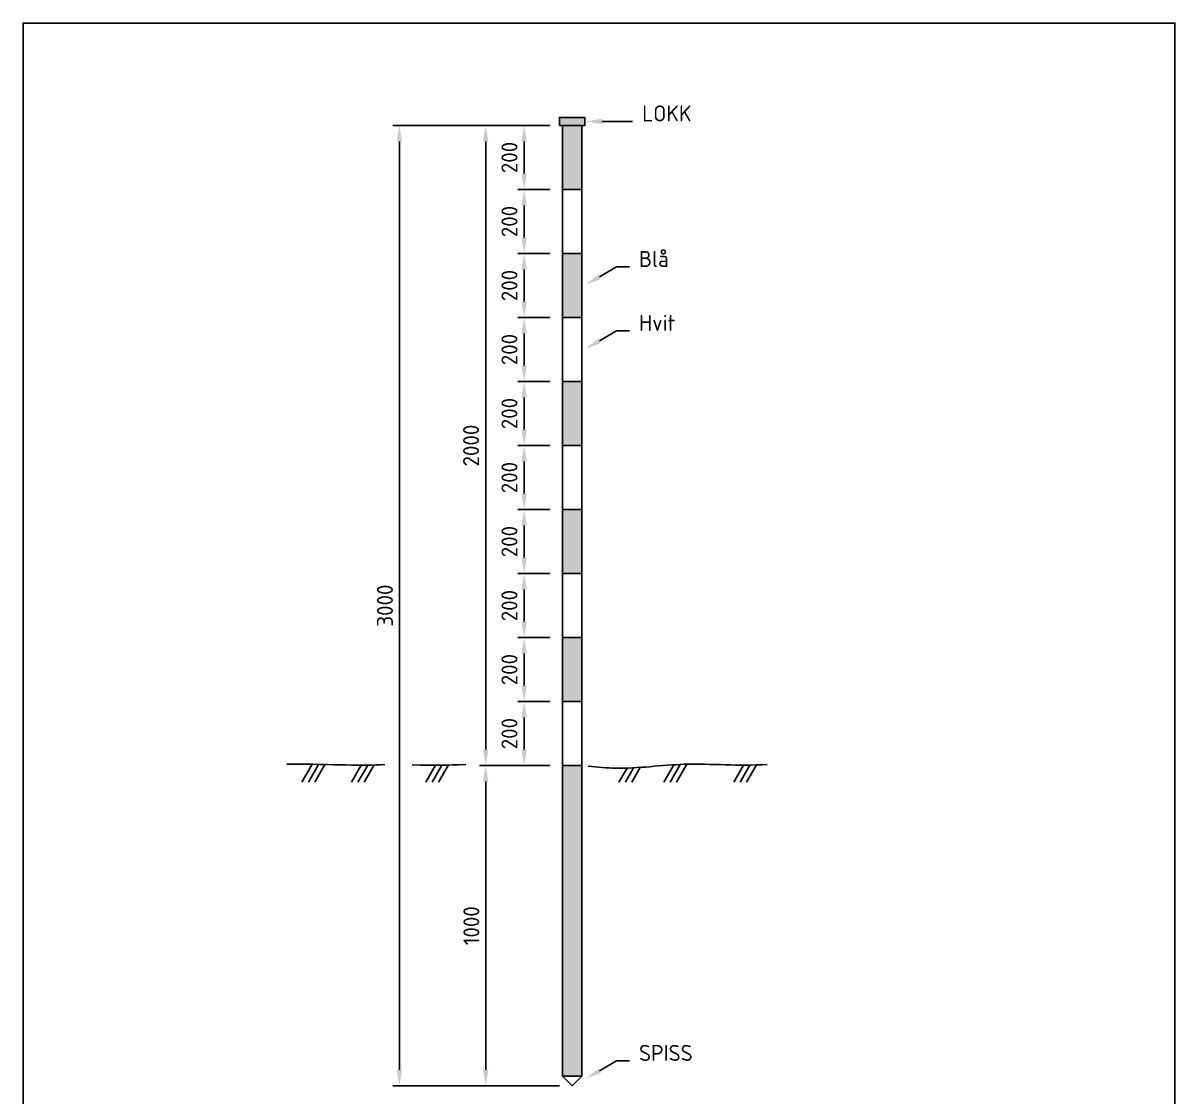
# Model space of a CAD drawing. Header units: millimetres. Extents: x 0 to 3600, y 0 to 5540.
# Drawn here: x 0 to 3600, y 2185 to 5540 of the extents above; entities that cross this region are included whole.
import ezdxf
from ezdxf import colors
from ezdxf.entities.mleader import LeaderData, LeaderLine
from ezdxf.math import Vec2, Vec3

# ---------------------------------------------------------------- set-up
doc = ezdxf.new("R2010")
doc.units = ezdxf.units.MM
for name, color, linetype in [('DIM-ISO_1-10', 4, 'Continuous'), ('RAMME', 7, 'Continuous'), ('Skravur-Sort', 250, 'Continuous'), ('Stolpe', 7, 'Continuous'), ('Strek-tynn', 8, 'Continuous')]:
    doc.layers.add(name, color=color, linetype=linetype)
doc.layers.add('Skravur-blå', color=7, linetype='Continuous', true_color=0x0000cd)
doc.layers.add('Skravur-grå', color=7, linetype='Continuous', true_color=0xd3d3d3)
doc.layers.add('Stolpe-kontur', color=4, linetype='Continuous', plot=False)
doc.styles.add('ISO25', font='ISO3098.shx')
doc.dimstyles.new('DIM-ISO_1-20', dxfattribs={"dimscale": 20, "dimtxt": 2.5, "dimasz": 2.5, "dimexe": 1, "dimexo": 2, "dimgap": 1, "dimtad": 1, "dimdec": 0, "dimdsep": 46, "dimtxsty": 'ISO25', "dimcen": 0, "dimclrd": 256, "dimclre": 256, "dimclrt": 2, "dimadec": 0, "dimazin": 0, "dimtp": 0.1, "dimtm": 0.1, "dimtfac": 0.71, "dimtdec": 0, "dimtmove": 0, "dimatfit": 3, "dimfxl": 1, "dimtzin": 0, "dimarcsym": 0})

# ---------------------------------------------------------------- blocks, each defined once
blk = doc.blocks.new('*D17')
at = {"layer": 'Defpoints', "color": 0, "transparency": 16777216}
for p in [(1686.1, 5220), (1566.1, 5020), (1686.1, 5020)]:
    blk.add_point(p, dxfattribs=at)
at = {"layer": 'DIM-ISO_1-10', "lineweight": -2, "transparency": 16777216}
for p, q in [((1646.1, 5220), (1546.1, 5220)), ((1566.1, 5170), (1566.1, 5070)), ((1646.1, 5020), (1546.1, 5020))]:
    blk.add_line(p, q, dxfattribs=at)
at = {"layer": 'DIM-ISO_1-10', "transparency": 16777216}
for points in [[(1557.7, 5170), (1574.4, 5170), (1566.1, 5220)], [(1557.7, 5070), (1574.4, 5070), (1566.1, 5020)]]:
    blk.add_solid(points, dxfattribs=at)
at = {"layer": 'DIM-ISO_1-10', "color": 2, "transparency": 16777216, "insert": (1520.2, 5120), "char_height": 50, "attachment_point": 5, "rotation": 90, "style": 'ISO25'}
blk.add_mtext('200', dxfattribs=at)
blk = doc.blocks.new('*D18')
at = {"layer": 'Defpoints', "color": 0, "transparency": 16777216}
for p in [(1686.1, 5020), (1566.1, 4820), (1686.1, 4820)]:
    blk.add_point(p, dxfattribs=at)
at = {"layer": 'DIM-ISO_1-10', "lineweight": -2, "transparency": 16777216}
for p, q in [((1646.1, 5020), (1546.1, 5020)), ((1566.1, 4970), (1566.1, 4870)), ((1646.1, 4820), (1546.1, 4820))]:
    blk.add_line(p, q, dxfattribs=at)
at = {"layer": 'DIM-ISO_1-10', "transparency": 16777216}
for points in [[(1557.7, 4970), (1574.4, 4970), (1566.1, 5020)], [(1557.7, 4870), (1574.4, 4870), (1566.1, 4820)]]:
    blk.add_solid(points, dxfattribs=at)
at = {"layer": 'DIM-ISO_1-10', "color": 2, "transparency": 16777216, "insert": (1520.2, 4920), "char_height": 50, "attachment_point": 5, "rotation": 90, "style": 'ISO25'}
blk.add_mtext('200', dxfattribs=at)
blk = doc.blocks.new('*D8')
at = {"layer": 'Defpoints', "color": 0, "transparency": 16777216}
for p in [(1686.1, 4820), (1566.1, 4620), (1686.1, 4620)]:
    blk.add_point(p, dxfattribs=at)
at = {"layer": 'DIM-ISO_1-10', "lineweight": -2, "transparency": 16777216}
for p, q in [((1646.1, 4820), (1546.1, 4820)), ((1566.1, 4770), (1566.1, 4670)), ((1646.1, 4620), (1546.1, 4620))]:
    blk.add_line(p, q, dxfattribs=at)
at = {"layer": 'DIM-ISO_1-10', "transparency": 16777216}
for points in [[(1557.7, 4770), (1574.4, 4770), (1566.1, 4820)], [(1557.7, 4670), (1574.4, 4670), (1566.1, 4620)]]:
    blk.add_solid(points, dxfattribs=at)
at = {"layer": 'DIM-ISO_1-10', "color": 2, "transparency": 16777216, "insert": (1520.2, 4720), "char_height": 50, "attachment_point": 5, "rotation": 90, "style": 'ISO25'}
blk.add_mtext('200', dxfattribs=at)
blk = doc.blocks.new('*D19')
at = {"layer": 'Defpoints', "color": 0, "transparency": 16777216}
for p in [(1686.1, 3220), (1446.1, 2220), (1716.1, 2220)]:
    blk.add_point(p, dxfattribs=at)
at = {"layer": 'DIM-ISO_1-10', "lineweight": -2, "transparency": 16777216}
for p, q in [((1646.1, 3220), (1426.1, 3220)), ((1446.1, 3170), (1446.1, 2270)), ((1676.1, 2220), (1426.1, 2220))]:
    blk.add_line(p, q, dxfattribs=at)
at = {"layer": 'DIM-ISO_1-10', "transparency": 16777216}
for points in [[(1437.7, 3170), (1454.4, 3170), (1446.1, 3220)], [(1437.7, 2270), (1454.4, 2270), (1446.1, 2220)]]:
    blk.add_solid(points, dxfattribs=at)
at = {"layer": 'DIM-ISO_1-10', "color": 2, "transparency": 16777216, "insert": (1401.1, 2720), "char_height": 50, "attachment_point": 5, "rotation": 90, "style": 'ISO25'}
blk.add_mtext('1000', dxfattribs=at)
blk = doc.blocks.new('*D20')
at = {"layer": 'Defpoints', "color": 0, "transparency": 16777216}
for p in [(1686.1, 5220), (1446.1, 3220), (1686.1, 3220)]:
    blk.add_point(p, dxfattribs=at)
at = {"layer": 'DIM-ISO_1-10', "lineweight": -2, "transparency": 16777216}
for p, q in [((1646.1, 5220), (1426.1, 5220)), ((1446.1, 5170), (1446.1, 3270)), ((1646.1, 3220), (1426.1, 3220))]:
    blk.add_line(p, q, dxfattribs=at)
at = {"layer": 'DIM-ISO_1-10', "transparency": 16777216}
for points in [[(1437.7, 5170), (1454.4, 5170), (1446.1, 5220)], [(1437.7, 3270), (1454.4, 3270), (1446.1, 3220)]]:
    blk.add_solid(points, dxfattribs=at)
at = {"layer": 'DIM-ISO_1-10', "color": 2, "transparency": 16777216, "insert": (1400.2, 4220), "char_height": 50, "attachment_point": 5, "rotation": 90, "style": 'ISO25'}
blk.add_mtext('2000', dxfattribs=at)
blk = doc.blocks.new('*D9')
at = {"layer": 'Defpoints', "color": 0, "transparency": 16777216}
for p in [(1686.1, 5220), (1176.1, 2220), (1716.1, 2220)]:
    blk.add_point(p, dxfattribs=at)
at = {"layer": 'DIM-ISO_1-10', "lineweight": -2, "transparency": 16777216}
for p, q in [((1646.1, 5220), (1156.1, 5220)), ((1176.1, 5170), (1176.1, 2270)), ((1676.1, 2220), (1156.1, 2220))]:
    blk.add_line(p, q, dxfattribs=at)
at = {"layer": 'DIM-ISO_1-10', "transparency": 16777216}
for points in [[(1167.7, 5170), (1184.4, 5170), (1176.1, 5220)], [(1167.7, 2270), (1184.4, 2270), (1176.1, 2220)]]:
    blk.add_solid(points, dxfattribs=at)
at = {"layer": 'DIM-ISO_1-10', "color": 2, "transparency": 16777216, "insert": (1131.1, 3720), "char_height": 50, "attachment_point": 5, "rotation": 90, "style": 'ISO25'}
blk.add_mtext('3000', dxfattribs=at)
blk = doc.blocks.new('*D10')
at = {"layer": 'Defpoints', "color": 0, "transparency": 16777216}
for p in [(1686.1, 4620), (1566.1, 4420), (1686.1, 4420)]:
    blk.add_point(p, dxfattribs=at)
at = {"layer": 'DIM-ISO_1-10', "lineweight": -2, "transparency": 16777216}
for p, q in [((1646.1, 4620), (1546.1, 4620)), ((1566.1, 4570), (1566.1, 4470)), ((1646.1, 4420), (1546.1, 4420))]:
    blk.add_line(p, q, dxfattribs=at)
at = {"layer": 'DIM-ISO_1-10', "transparency": 16777216}
for points in [[(1557.7, 4570), (1574.4, 4570), (1566.1, 4620)], [(1557.7, 4470), (1574.4, 4470), (1566.1, 4420)]]:
    blk.add_solid(points, dxfattribs=at)
at = {"layer": 'DIM-ISO_1-10', "color": 2, "transparency": 16777216, "insert": (1520.2, 4520), "char_height": 50, "attachment_point": 5, "rotation": 90, "style": 'ISO25'}
blk.add_mtext('200', dxfattribs=at)
blk = doc.blocks.new('*D11')
at = {"layer": 'Defpoints', "color": 0, "transparency": 16777216}
for p in [(1686.1, 4420), (1566.1, 4220), (1686.1, 4220)]:
    blk.add_point(p, dxfattribs=at)
at = {"layer": 'DIM-ISO_1-10', "lineweight": -2, "transparency": 16777216}
for p, q in [((1646.1, 4420), (1546.1, 4420)), ((1566.1, 4370), (1566.1, 4270)), ((1646.1, 4220), (1546.1, 4220))]:
    blk.add_line(p, q, dxfattribs=at)
at = {"layer": 'DIM-ISO_1-10', "transparency": 16777216}
for points in [[(1557.7, 4370), (1574.4, 4370), (1566.1, 4420)], [(1557.7, 4270), (1574.4, 4270), (1566.1, 4220)]]:
    blk.add_solid(points, dxfattribs=at)
at = {"layer": 'DIM-ISO_1-10', "color": 2, "transparency": 16777216, "insert": (1520.2, 4320), "char_height": 50, "attachment_point": 5, "rotation": 90, "style": 'ISO25'}
blk.add_mtext('200', dxfattribs=at)
blk = doc.blocks.new('*D12')
at = {"layer": 'Defpoints', "color": 0, "transparency": 16777216}
for p in [(1686.1, 3820), (1566.1, 3620), (1686.1, 3620)]:
    blk.add_point(p, dxfattribs=at)
at = {"layer": 'DIM-ISO_1-10', "lineweight": -2, "transparency": 16777216}
for p, q in [((1646.1, 3820), (1546.1, 3820)), ((1566.1, 3770), (1566.1, 3670)), ((1646.1, 3620), (1546.1, 3620))]:
    blk.add_line(p, q, dxfattribs=at)
at = {"layer": 'DIM-ISO_1-10', "transparency": 16777216}
for points in [[(1557.7, 3770), (1574.4, 3770), (1566.1, 3820)], [(1557.7, 3670), (1574.4, 3670), (1566.1, 3620)]]:
    blk.add_solid(points, dxfattribs=at)
at = {"layer": 'DIM-ISO_1-10', "color": 2, "transparency": 16777216, "insert": (1520.2, 3720), "char_height": 50, "attachment_point": 5, "rotation": 90, "style": 'ISO25'}
blk.add_mtext('200', dxfattribs=at)
blk = doc.blocks.new('*D13')
at = {"layer": 'Defpoints', "color": 0, "transparency": 16777216}
for p in [(1686.1, 3620), (1566.1, 3420), (1686.1, 3420)]:
    blk.add_point(p, dxfattribs=at)
at = {"layer": 'DIM-ISO_1-10', "lineweight": -2, "transparency": 16777216}
for p, q in [((1646.1, 3620), (1546.1, 3620)), ((1566.1, 3570), (1566.1, 3470)), ((1646.1, 3420), (1546.1, 3420))]:
    blk.add_line(p, q, dxfattribs=at)
at = {"layer": 'DIM-ISO_1-10', "transparency": 16777216}
for points in [[(1557.7, 3570), (1574.4, 3570), (1566.1, 3620)], [(1557.7, 3470), (1574.4, 3470), (1566.1, 3420)]]:
    blk.add_solid(points, dxfattribs=at)
at = {"layer": 'DIM-ISO_1-10', "color": 2, "transparency": 16777216, "insert": (1520.2, 3520), "char_height": 50, "attachment_point": 5, "rotation": 90, "style": 'ISO25'}
blk.add_mtext('200', dxfattribs=at)
blk = doc.blocks.new('*D14')
at = {"layer": 'Defpoints', "color": 0, "transparency": 16777216}
for p in [(1686.1, 4220), (1566.1, 4020), (1686.1, 4020)]:
    blk.add_point(p, dxfattribs=at)
at = {"layer": 'DIM-ISO_1-10', "lineweight": -2, "transparency": 16777216}
for p, q in [((1646.1, 4220), (1546.1, 4220)), ((1566.1, 4170), (1566.1, 4070)), ((1646.1, 4020), (1546.1, 4020))]:
    blk.add_line(p, q, dxfattribs=at)
at = {"layer": 'DIM-ISO_1-10', "transparency": 16777216}
for points in [[(1557.7, 4170), (1574.4, 4170), (1566.1, 4220)], [(1557.7, 4070), (1574.4, 4070), (1566.1, 4020)]]:
    blk.add_solid(points, dxfattribs=at)
at = {"layer": 'DIM-ISO_1-10', "color": 2, "transparency": 16777216, "insert": (1520.2, 4120), "char_height": 50, "attachment_point": 5, "rotation": 90, "style": 'ISO25'}
blk.add_mtext('200', dxfattribs=at)
blk = doc.blocks.new('*D15')
at = {"layer": 'Defpoints', "color": 0, "transparency": 16777216}
for p in [(1686.1, 4020), (1566.1, 3820), (1686.1, 3820)]:
    blk.add_point(p, dxfattribs=at)
at = {"layer": 'DIM-ISO_1-10', "lineweight": -2, "transparency": 16777216}
for p, q in [((1646.1, 4020), (1546.1, 4020)), ((1566.1, 3970), (1566.1, 3870)), ((1646.1, 3820), (1546.1, 3820))]:
    blk.add_line(p, q, dxfattribs=at)
at = {"layer": 'DIM-ISO_1-10', "transparency": 16777216}
for points in [[(1557.7, 3970), (1574.4, 3970), (1566.1, 4020)], [(1557.7, 3870), (1574.4, 3870), (1566.1, 3820)]]:
    blk.add_solid(points, dxfattribs=at)
at = {"layer": 'DIM-ISO_1-10', "color": 2, "transparency": 16777216, "insert": (1520.2, 3920), "char_height": 50, "attachment_point": 5, "rotation": 90, "style": 'ISO25'}
blk.add_mtext('200', dxfattribs=at)
blk = doc.blocks.new('*D16')
at = {"layer": 'Defpoints', "color": 0, "transparency": 16777216}
for p in [(1686.1, 3420), (1566.1, 3220), (1686.1, 3220)]:
    blk.add_point(p, dxfattribs=at)
at = {"layer": 'DIM-ISO_1-10', "lineweight": -2, "transparency": 16777216}
for p, q in [((1646.1, 3420), (1546.1, 3420)), ((1566.1, 3370), (1566.1, 3270)), ((1646.1, 3220), (1546.1, 3220))]:
    blk.add_line(p, q, dxfattribs=at)
at = {"layer": 'DIM-ISO_1-10', "transparency": 16777216}
for points in [[(1557.7, 3370), (1574.4, 3370), (1566.1, 3420)], [(1557.7, 3270), (1574.4, 3270), (1566.1, 3220)]]:
    blk.add_solid(points, dxfattribs=at)
at = {"layer": 'DIM-ISO_1-10', "color": 2, "transparency": 16777216, "insert": (1520.2, 3320), "char_height": 50, "attachment_point": 5, "rotation": 90, "style": 'ISO25'}
blk.add_mtext('200', dxfattribs=at)

msp = doc.modelspace()

# ---------------------------------------------------------------- hatches: boundary and pattern name
at = {"layer": 'Skravur-blå'}
h = msp.add_hatch(color=256, dxfattribs=at)
h.dxf.hatch_style = 1
h.paths.add_polyline_path([(1686.1, 5020), (1746.1, 5020), (1746.1, 5220), (1686.1, 5220)])
h = msp.add_hatch(color=256, dxfattribs=at)
h.dxf.hatch_style = 1
h.paths.add_polyline_path([(1686.1, 4620), (1746.1, 4620), (1746.1, 4820), (1686.1, 4820)])
h = msp.add_hatch(color=256, dxfattribs=at)
h.dxf.hatch_style = 1
h.paths.add_polyline_path([(1686.1, 4220), (1746.1, 4220), (1746.1, 4420), (1686.1, 4420)])
h = msp.add_hatch(color=256, dxfattribs=at)
h.dxf.hatch_style = 1
h.paths.add_polyline_path([(1686.1, 3820), (1746.1, 3820), (1746.1, 4020), (1686.1, 4020)])
h = msp.add_hatch(color=256, dxfattribs=at)
h.dxf.hatch_style = 1
h.paths.add_polyline_path([(1686.1, 3420), (1746.1, 3420), (1746.1, 3620), (1686.1, 3620)])
at = {"layer": 'Skravur-grå'}
h = msp.add_hatch(color=256, dxfattribs=at)
h.dxf.hatch_style = 1
h.paths.add_polyline_path([(1746.1, 3220), (1686.1, 3220), (1686.1, 2250), (1746.1, 2250)])
at = {"layer": 'Skravur-Sort'}
h = msp.add_hatch(color=256, dxfattribs=at)
h.dxf.hatch_style = 1
h.paths.add_polyline_path([(1756.1, 5220), (1756.1, 5245), (1676.1, 5245), (1676.1, 5220)])

# ---------------------------------------------------------------- linework, layer by layer
at = {"layer": 'DIM-ISO_1-10'}
msp.add_lwpolyline([(1676.1, 5220), (1756.1, 5220), (1756.1, 5245), (1676.1, 5245)], close=True, dxfattribs=at)
at = {"layer": 'RAMME'}
msp.add_lwpolyline([(0, 0), (3600, 0), (3600, 5540), (0, 5540)], close=True, dxfattribs=at)
at = {"layer": 'Stolpe'}
msp.add_lwpolyline([(1686.1, 2250), (1686.1, 5220), (1746.1, 5220), (1746.1, 2250), (1716.1, 2220)], close=True, dxfattribs=at)
at = {"layer": 'Stolpe-kontur'}
for points in [[(1686.1, 5020), (1746.1, 5020), (1746.1, 5220), (1686.1, 5220)], [(1686.1, 4620), (1746.1, 4620), (1746.1, 4820), (1686.1, 4820)], [(1686.1, 4220), (1746.1, 4220), (1746.1, 4420), (1686.1, 4420)], [(1686.1, 3820), (1746.1, 3820), (1746.1, 4020), (1686.1, 4020)], [(1686.1, 3420), (1746.1, 3420), (1746.1, 3620), (1686.1, 3620)], [(1686.1, 2250), (1746.1, 2250), (1746.1, 3220), (1686.1, 3220)]]:
    msp.add_lwpolyline(points, close=True, dxfattribs=at)
at = {"layer": 'Strek-tynn'}
for p, q in [((871.7, 3168.5), (903.8, 3224.2)), ((891.7, 3168.5), (923.6, 3223.8)), ((911.7, 3168.5), (943.4, 3223.5)), ((1026.4, 3168.5), (1057.1, 3221.6)), ((1046.4, 3168.5), (1077.1, 3221.7)), ((1066.4, 3168.5), (1097.4, 3222.1)), ((1258.6, 3168.5), (1289.3, 3221.6)), ((1278.6, 3168.5), (1309.3, 3221.7)), ((1298.6, 3168.5), (1329.6, 3222.1)), ((1862.4, 3168.5), (1887.7, 3212.4)), ((1882.4, 3168.5), (1908.2, 3213.2)), ((1902.4, 3168.5), (1929, 3214.5)), ((2002.1, 3168.5), (2033.4, 3222.6)), ((2022.1, 3168.5), (2054, 3223.8)), ((2042.1, 3168.5), (2074.5, 3224.5)), ((2221.1, 3168.5), (2251.7, 3221.6)), ((2241.1, 3168.5), (2271.8, 3221.7)), ((2261.1, 3168.5), (2292, 3222.1))]:
    msp.add_line(p, q, dxfattribs=at)
for points in [[(824.3, 3224.8), (983.6, 3224.5), (1055.8, 3218.5), (1130.9, 3223.7)], [(1216.5, 3222.3), (1284.4, 3221.3), (1323.4, 3221), (1383.7, 3223.7)]]:
    msp.add_open_spline(points, degree=3, dxfattribs=at)
msp.add_open_spline([(1766.1, 3218), (1795, 3215.1), (1895, 3206.4), (2080.2, 3235.1), (2236.3, 3217.5), (2325.5, 3223.7)], degree=3, knots=[20.059576, 20.059576, 20.059576, 20.059576, 107.06225, 320.940217, 576.425739, 576.425739, 576.425739, 576.425739], dxfattribs=at)

# ---------------------------------------------------------------- dimensions: what is measured, and where the dimension line sits
at = {"layer": 'DIM-ISO_1-10'}
for base, p2, picture, middle in [((1176.1, 2220), (1716.1, 2220), '*D9', (1131.1, 3720)), ((1446.1, 3220), (1686.1, 3220), '*D20', (1400.2, 4220)), ((1566.1, 5020), (1686.1, 5020), '*D17', (1520.2, 5120))]:
    dim = msp.add_linear_dim(base=base, p1=(1686.1, 5220), p2=p2, angle=90, dimstyle='DIM-ISO_1-20', dxfattribs=at)
    dim.commit()
    dim.dimension.update_dxf_attribs({"geometry": picture, "text_midpoint": middle})
for base, p1, p2, picture, middle in [((1566.1, 4820), (1686.1, 5020), (1686.1, 4820), '*D18', (1520.2, 4920)), ((1566.1, 4620), (1686.1, 4820), (1686.1, 4620), '*D8', (1520.2, 4720)), ((1566.1, 4420), (1686.1, 4620), (1686.1, 4420), '*D10', (1520.2, 4520)), ((1566.1, 4220), (1686.1, 4420), (1686.1, 4220), '*D11', (1520.2, 4320)), ((1566.1, 4020), (1686.1, 4220), (1686.1, 4020), '*D14', (1520.2, 4120)), ((1566.1, 3820), (1686.1, 4020), (1686.1, 3820), '*D15', (1520.2, 3920)), ((1566.1, 3620), (1686.1, 3820), (1686.1, 3620), '*D12', (1520.2, 3720)), ((1566.1, 3420), (1686.1, 3620), (1686.1, 3420), '*D13', (1520.2, 3520)), ((1566.1, 3220), (1686.1, 3420), (1686.1, 3220), '*D16', (1520.2, 3320)), ((1446.1, 2220), (1686.1, 3220), (1716.1, 2220), '*D19', (1401.1, 2720))]:
    dim = msp.add_linear_dim(base=base, p1=p1, p2=p2, angle=90, dimstyle='DIM-ISO_1-20', override={"dimtmove": 1}, dxfattribs=at)
    dim.commit()
    dim.dimension.update_dxf_attribs({"geometry": picture, "text_midpoint": middle})

# ---------------------------------------------------------------- leaders
ml = msp.add_multileader_mtext('Standard', dxfattribs=at)
ml.set_content('LOKK', color=2, style='ISO25')
ml.set_leader_properties()
ml.build(insert=Vec2(0, 0))
ml.multileader.update_dxf_attribs({"text_left_attachment_type": 7, "text_right_attachment_type": 7, "text_top_attachment_type": 10, "text_bottom_attachment_type": 10, "dogleg_length": 2, "arrow_head_size": 50, "scale": 20})
ctx = ml.context
ctx.base_point, ctx.scale, ctx.char_height, ctx.arrow_head_size, ctx.landing_gap_size, ctx.plane_origin = Vec3(1905.1, 5232.7), 20, 50, 50, 30, Vec3(1758.6, 5232.7)
ctx.left_attachment, ctx.right_attachment, ctx.top_attachment, ctx.bottom_attachment = 7, 7, 10, 10
notes = []
notes.append((ctx, [(0, (1, 1, 0), (1865.1, 5232.7), (1, 0), 40, [(0, [(1758.6, 5232.7)], 0, [])])]))
ctx.mtext.insert, ctx.mtext.flow_direction = Vec3(1935.1, 5282.7), 5
ml = msp.add_multileader_mtext('Standard', dxfattribs=at)
ml.set_content('Blå', color=2, style='ISO25')
ml.set_leader_properties()
ml.build(insert=Vec2(0, 0))
ml.multileader.update_dxf_attribs({"text_left_attachment_type": 7, "text_right_attachment_type": 7, "text_top_attachment_type": 10, "text_bottom_attachment_type": 10, "dogleg_length": 2, "arrow_head_size": 50, "scale": 20})
ctx = ml.context
ctx.base_point, ctx.scale, ctx.char_height, ctx.arrow_head_size, ctx.landing_gap_size, ctx.plane_origin = Vec3(1895.1, 4778), 20, 50, 50, 30, Vec3(1758.6, 4722.3)
ctx.left_attachment, ctx.right_attachment, ctx.top_attachment, ctx.bottom_attachment = 7, 7, 10, 10
notes.append((ctx, [(0, (1, 1, 0), (1855.1, 4778), (1, 0), 40, [(0, [(1758.6, 4722.3)], 0, [])])]))
ctx.mtext.insert, ctx.mtext.flow_direction = Vec3(1925.1, 4828), 5
ml = msp.add_multileader_mtext('Standard', dxfattribs=at)
ml.set_content('Hvit', color=2, style='ISO25')
ml.set_leader_properties()
ml.build(insert=Vec2(0, 0))
ml.multileader.update_dxf_attribs({"text_left_attachment_type": 7, "text_right_attachment_type": 7, "text_top_attachment_type": 10, "text_bottom_attachment_type": 10, "dogleg_length": 2, "arrow_head_size": 50, "scale": 20})
ctx = ml.context
ctx.base_point, ctx.scale, ctx.char_height, ctx.arrow_head_size, ctx.landing_gap_size, ctx.plane_origin = Vec3(1895.1, 4578), 20, 50, 50, 30, Vec3(1758.6, 4222.3)
ctx.left_attachment, ctx.right_attachment, ctx.top_attachment, ctx.bottom_attachment = 7, 7, 10, 10
notes.append((ctx, [(0, (1, 1, 0), (1855.1, 4578), (1, 0), 40, [(0, [(1758.6, 4522.3)], 0, [])])]))
ctx.mtext.insert, ctx.mtext.flow_direction = Vec3(1925.1, 4628), 5
ml = msp.add_multileader_mtext('Standard', dxfattribs=at)
ml.set_content('SPISS', color=2, style='ISO25')
ml.set_leader_properties()
ml.build(insert=Vec2(0, 0))
ml.multileader.update_dxf_attribs({"text_left_attachment_type": 7, "text_right_attachment_type": 7, "text_top_attachment_type": 10, "text_bottom_attachment_type": 10, "dogleg_length": 2, "arrow_head_size": 50, "scale": 20})
ctx = ml.context
ctx.base_point, ctx.scale, ctx.char_height, ctx.arrow_head_size, ctx.landing_gap_size, ctx.plane_origin = Vec3(1895.1, 2297.5), 20, 50, 50, 30, Vec3(1758.6, 2241.8)
ctx.left_attachment, ctx.right_attachment, ctx.top_attachment, ctx.bottom_attachment = 7, 7, 10, 10
notes.append((ctx, [(0, (1, 1, 0), (1855.1, 2297.5), (1, 0), 40, [(0, [(1758.6, 2241.8)], 0, [])])]))
ctx.mtext.insert, ctx.mtext.flow_direction = Vec3(1925.1, 2347.5), 5
for ctx, leaders in notes:
    for number, flags, end, landing, length, lines in leaders:
        leader = LeaderData()
        leader.index, (leader.has_last_leader_line, leader.has_dogleg_vector, leader.attachment_direction) = number, flags
        leader.last_leader_point, leader.dogleg_vector, leader.dogleg_length = Vec3(end), Vec3(landing), length
        for number, points, colour, breaks in lines:
            line = LeaderLine()
            line.index, line.vertices, line.color, line.breaks = number, Vec3.list(points), colors.encode_raw_color(colour), breaks
            leader.lines.append(line)
        ctx.leaders.append(leader)

doc.saveas('drawing.dxf')
